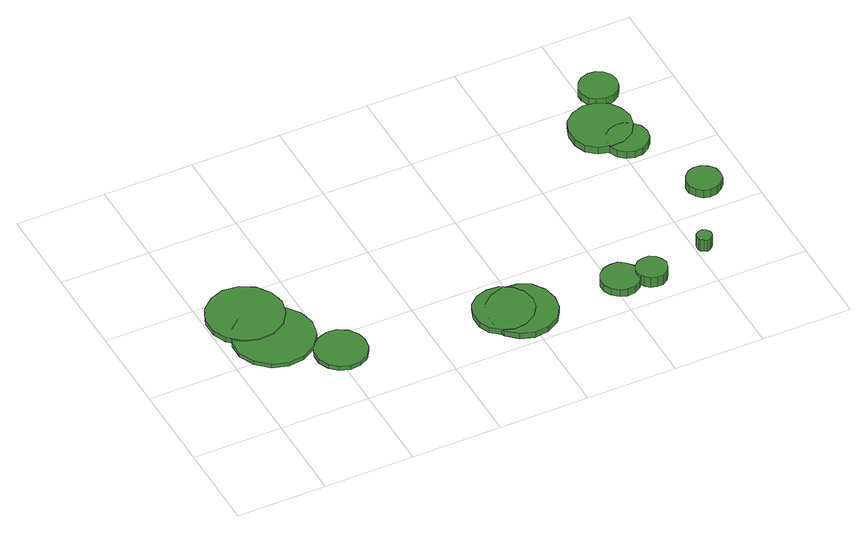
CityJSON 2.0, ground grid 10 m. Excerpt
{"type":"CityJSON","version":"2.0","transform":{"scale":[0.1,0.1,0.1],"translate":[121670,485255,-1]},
"CityObjects":{
"tree1":{"type":"SolitaryVegetationObject","attributes":{"function":"something"}},
"tree2":{"type":"SolitaryVegetationObject","attributes":{"function":"something"},"geometry":[{"type":"MultiSurface","lod":"1","boundaries":[[[0,1,2,3,4,5,6,7,8,9,10,11,12,13,14]],[[15,16,17,18,19,20,21,22,23,24,25,26,27,28,29]],[[0,29,28,1]],[[1,28,27,2]],[[2,27,26,3]],[[3,26,25,4]],[[4,25,24,5]],[[5,24,23,6]],[[6,23,22,7]],[[7,22,21,8]],[[8,21,20,9]],[[9,20,19,10]],[[10,19,18,11]],[[11,18,17,12]],[[12,17,16,13]],[[13,16,15,14]],[[14,15,29,0]]]}]},
"tree3":{"type":"SolitaryVegetationObject","attributes":{"function":"something"},"geometry":[{"type":"MultiSurface","lod":"1","boundaries":[[[30,31,32,33,34,35,36,37,38,39,40,41,42,43,44]],[[45,46,47,48,49,50,51,52,53,54,55,56,57,58,59]],[[30,59,58,31]],[[31,58,57,32]],[[32,57,56,33]],[[33,56,55,34]],[[34,55,54,35]],[[35,54,53,36]],[[36,53,52,37]],[[37,52,51,38]],[[38,51,50,39]],[[39,50,49,40]],[[40,49,48,41]],[[41,48,47,42]],[[42,47,46,43]],[[43,46,45,44]],[[44,45,59,30]]]}]},
"tree4":{"type":"SolitaryVegetationObject","attributes":{"function":"something"}},
"tree5":{"type":"SolitaryVegetationObject","attributes":{"function":"something"},"geometry":[{"type":"MultiSurface","lod":"1","boundaries":[[[60,61,62,63,64,65,66,67,68,69,70,71,72,73,74]],[[75,76,77,78,79,80,81,82,83,84,85,86,87,88,89]],[[60,89,88,61]],[[61,88,87,62]],[[62,87,86,63]],[[63,86,85,64]],[[64,85,84,65]],[[65,84,83,66]],[[66,83,82,67]],[[67,82,81,68]],[[68,81,80,69]],[[69,80,79,70]],[[70,79,78,71]],[[71,78,77,72]],[[72,77,76,73]],[[73,76,75,74]],[[74,75,89,60]]]}]},
"tree6":{"type":"SolitaryVegetationObject","attributes":{"function":"something"}},
"tree7":{"type":"SolitaryVegetationObject","attributes":{"function":"something"}},
"tree8":{"type":"SolitaryVegetationObject","attributes":{"function":"something"},"geometry":[{"type":"MultiSurface","lod":"1","boundaries":[[[90,91,92,93,94,95,96,97,98,99,100,101,102,103,104]],[[105,106,107,108,109,110,111,112,113,114,115,116,117,118,119]],[[90,119,118,91]],[[91,118,117,92]],[[92,117,116,93]],[[93,116,115,94]],[[94,115,114,95]],[[95,114,113,96]],[[96,113,112,97]],[[97,112,111,98]],[[98,111,110,99]],[[99,110,109,100]],[[100,109,108,101]],[[101,108,107,102]],[[102,107,106,103]],[[103,106,105,104]],[[104,105,119,90]]]}]},
"tree9":{"type":"SolitaryVegetationObject","attributes":{"function":"something"},"geometry":[{"type":"MultiSurface","lod":"1","boundaries":[[[120,121,122,123,124,125,126,127,128,129,130,131,132,133,134]],[[135,136,137,138,139,140,141,142,143,144,145,146,147,148,149]],[[120,149,148,121]],[[121,148,147,122]],[[122,147,146,123]],[[123,146,145,124]],[[124,145,144,125]],[[125,144,143,126]],[[126,143,142,127]],[[127,142,141,128]],[[128,141,140,129]],[[129,140,139,130]],[[130,139,138,131]],[[131,138,137,132]],[[132,137,136,133]],[[133,136,135,134]],[[134,135,149,120]]]}]},
"tree10":{"type":"SolitaryVegetationObject","attributes":{"function":"something"}},
"tree11":{"type":"SolitaryVegetationObject","attributes":{"function":"something"},"geometry":[{"type":"MultiSurface","lod":"1","boundaries":[[[150,151,152,153,154,155,156,157,158,159,160,161,162,163,164]],[[165,166,167,168,169,170,171,172,173,174,175,176,177,178,179]],[[150,179,178,151]],[[151,178,177,152]],[[152,177,176,153]],[[153,176,175,154]],[[154,175,174,155]],[[155,174,173,156]],[[156,173,172,157]],[[157,172,171,158]],[[158,171,170,159]],[[159,170,169,160]],[[160,169,168,161]],[[161,168,167,162]],[[162,167,166,163]],[[163,166,165,164]],[[164,165,179,150]]]}]},
"tree12":{"type":"SolitaryVegetationObject","attributes":{"function":"something"},"geometry":[{"type":"MultiSurface","lod":"1","boundaries":[[[180,181,182,183,184,185,186,187,188,189,190,191,192,193,194]],[[195,196,197,198,199,200,201,202,203,204,205,206,207,208,209]],[[180,209,208,181]],[[181,208,207,182]],[[182,207,206,183]],[[183,206,205,184]],[[184,205,204,185]],[[185,204,203,186]],[[186,203,202,187]],[[187,202,201,188]],[[188,201,200,189]],[[189,200,199,190]],[[190,199,198,191]],[[191,198,197,192]],[[192,197,196,193]],[[193,196,195,194]],[[194,195,209,180]]]}]},
"tree13":{"type":"SolitaryVegetationObject","attributes":{"function":"something"}},
"tree14":{"type":"SolitaryVegetationObject","attributes":{"function":"something"}},
"tree15":{"type":"SolitaryVegetationObject","attributes":{"function":"something"}},
"tree16":{"type":"SolitaryVegetationObject","attributes":{"function":"something"},"geometry":[{"type":"MultiSurface","lod":"1","boundaries":[[[210,211,212,213,214,215,216,217,218,219,220,221,222,223,224]],[[225,226,227,228,229,230,231,232,233,234,235,236,237,238,239]],[[210,239,238,211]],[[211,238,237,212]],[[212,237,236,213]],[[213,236,235,214]],[[214,235,234,215]],[[215,234,233,216]],[[216,233,232,217]],[[217,232,231,218]],[[218,231,230,219]],[[219,230,229,220]],[[220,229,228,221]],[[221,228,227,222]],[[222,227,226,223]],[[223,226,225,224]],[[224,225,239,210]]]}]},
"tree17":{"type":"SolitaryVegetationObject","attributes":{"function":"something"}},
"tree18":{"type":"SolitaryVegetationObject","attributes":{"function":"something"},"geometry":[{"type":"MultiSurface","lod":"1","boundaries":[[[240,241,242,243,244,245,246,247,248,249,250,251,252,253,254]],[[255,256,257,258,259,260,261,262,263,264,265,266,267,268,269]],[[240,269,268,241]],[[241,268,267,242]],[[242,267,266,243]],[[243,266,265,244]],[[244,265,264,245]],[[245,264,263,246]],[[246,263,262,247]],[[247,262,261,248]],[[248,261,260,249]],[[249,260,259,250]],[[250,259,258,251]],[[251,258,257,252]],[[252,257,256,253]],[[253,256,255,254]],[[254,255,269,240]]]}]},
"tree19":{"type":"SolitaryVegetationObject","attributes":{"function":"something"},"geometry":[{"type":"MultiSurface","lod":"1","boundaries":[[[270,271,272,273,274,275,276,277,278,279,280,281,282,283,284]],[[285,286,287,288,289,290,291,292,293,294,295,296,297,298,299]],[[270,299,298,271]],[[271,298,297,272]],[[272,297,296,273]],[[273,296,295,274]],[[274,295,294,275]],[[275,294,293,276]],[[276,293,292,277]],[[277,292,291,278]],[[278,291,290,279]],[[279,290,289,280]],[[280,289,288,281]],[[281,288,287,282]],[[282,287,286,283]],[[283,286,285,284]],[[284,285,299,270]]]}]},
"tree20":{"type":"SolitaryVegetationObject","attributes":{"function":"something"},"geometry":[{"type":"MultiSurface","lod":"1","boundaries":[[[300,301,302,303,304,305,306,307,308,309,310,311,312,313,314]],[[315,316,317,318,319,320,321,322,323,324,325,326,327,328,329]],[[300,329,328,301]],[[301,328,327,302]],[[302,327,326,303]],[[303,326,325,304]],[[304,325,324,305]],[[305,324,323,306]],[[306,323,322,307]],[[307,322,321,308]],[[308,321,320,309]],[[309,320,319,310]],[[310,319,318,311]],[[311,318,317,312]],[[312,317,316,313]],[[313,316,315,314]],[[314,315,329,300]]]}]},
"tree21":{"type":"SolitaryVegetationObject","attributes":{"function":"something"},"geometry":[{"type":"MultiSurface","lod":"1","boundaries":[[[330,331,332,333,334,335,336,337,338,339,340,341,342,343,344]],[[345,346,347,348,349,350,351,352,353,354,355,356,357,358,359]],[[330,359,358,331]],[[331,358,357,332]],[[332,357,356,333]],[[333,356,355,334]],[[334,355,354,335]],[[335,354,353,336]],[[336,353,352,337]],[[337,352,351,338]],[[338,351,350,339]],[[339,350,349,340]],[[340,349,348,341]],[[341,348,347,342]],[[342,347,346,343]],[[343,346,345,344]],[[344,345,359,330]]]}]}
},
"vertices":[
[99,125,5],[95,143,5],[84,158,5],[68,167,5],[50,169,5],[33,163,5],[19,151,5],[11,134,5],[11,116,5],[19,99,5],[33,86,5],[50,81,5],[68,83,5],[84,92,5],[95,107,5],[95,107,0],[84,92,0],[68,83,0],[50,81,0],[33,86,0],[19,99,0],[11,116,0],[11,134,0],[19,151,0],[33,163,0],[50,169,0],[68,167,0],[84,158,0],[95,143,0],[99,125,0],
[85,167,6],[81,184,6],[71,198,6],[56,207,6],[38,209,6],[22,203,6],[9,192,6],[2,176,6],[2,158,6],[9,143,6],[22,131,6],[38,126,6],[56,127,6],[71,136,6],[81,150,6],[81,150,0],[71,136,0],[56,127,0],[38,126,0],[22,131,0],[9,143,0],[2,158,0],[2,176,0],[9,192,0],[22,203,0],[38,209,0],[56,207,0],[71,198,0],[81,184,0],[85,167,0],
[135,77,5],[133,88,5],[126,98,5],[116,104,5],[104,105,5],[93,101,5],[84,93,5],[79,83,5],[79,71,5],[84,60,5],[93,52,5],[104,48,5],[116,49,5],[126,55,5],[133,65,5],[133,65,0],[126,55,0],[116,49,0],[104,48,0],[93,52,0],[84,60,0],[79,71,0],[79,83,0],[84,93,0],[93,101,0],[104,105,0],[116,104,0],[126,98,0],[133,88,0],[135,77,0],
[315,54,7],[312,68,7],[304,79,7],[292,86,7],[278,87,7],[265,83,7],[255,74,7],[250,61,7],[250,47,7],[255,35,7],[265,26,7],[278,21,7],[292,23,7],[304,30,7],[312,41,7],[312,41,0],[304,30,0],[292,23,0],[278,21,0],[265,26,0],[255,35,0],[250,47,0],[250,61,0],[255,74,0],[265,83,0],[278,87,0],[292,86,0],[304,79,0],[312,68,0],[315,54,0],
[336,45,7],[333,61,7],[324,74,7],[310,81,7],[294,83,7],[279,78,7],[267,68,7],[261,53,7],[261,37,7],[267,23,7],[279,12,7],[294,7,7],[310,9,7],[324,17,7],[333,30,7],[333,30,0],[324,17,0],[310,9,0],[294,7,0],[279,12,0],[267,23,0],[261,37,0],[261,53,0],[267,68,0],[279,78,0],[294,83,0],[310,81,0],[324,74,0],[333,61,0],[336,45,0],
[430,42,9],[429,51,9],[423,58,9],[416,63,9],[407,63,9],[399,61,9],[392,55,9],[388,47,9],[388,38,9],[392,30,9],[399,24,9],[407,21,9],[416,22,9],[423,26,9],[429,34,9],[429,34,0],[423,26,0],[416,22,0],[407,21,0],[399,24,0],[392,30,0],[388,38,0],[388,47,0],[392,55,0],[399,61,0],[407,63,0],[416,63,0],[423,58,0],[429,51,0],[430,42,0],
[459,37,13],[457,43,13],[453,49,13],[447,53,13],[440,53,13],[433,51,13],[428,46,13],[425,40,13],[425,33,13],[428,27,13],[433,22,13],[440,20,13],[447,20,13],[453,24,13],[457,30,13],[457,30,0],[453,24,0],[447,20,0],[440,20,0],[433,22,0],[428,27,0],[425,33,0],[425,40,0],[428,46,0],[433,51,0],[440,53,0],[447,53,0],[453,49,0],[457,43,0],[459,37,0],
[519,54,15],[518,57,15],[516,60,15],[513,62,15],[510,62,15],[507,61,15],[504,59,15],[503,56,15],[503,52,15],[504,49,15],[507,47,15],[510,45,15],[513,46,15],[516,48,15],[518,50,15],[518,50,0],[516,48,0],[513,46,0],[510,45,0],[507,47,0],[504,49,0],[503,52,0],[503,56,0],[504,59,0],[507,61,0],[510,62,0],[513,62,0],[516,60,0],[518,57,0],[519,54,0],
[529,258,9],[526,271,9],[518,283,9],[506,290,9],[492,292,9],[478,287,9],[467,278,9],[462,265,9],[462,250,9],[467,237,9],[478,228,9],[492,224,9],[506,225,9],[518,232,9],[526,244,9],[526,244,0],[518,232,0],[506,225,0],[492,224,0],[478,228,0],[467,237,0],[462,250,0],[462,265,0],[467,278,0],[478,287,0],[492,292,0],[506,290,0],[518,283,0],[526,271,0],[529,258,0],
[534,229,9],[532,238,9],[526,245,9],[518,250,9],[509,251,9],[500,248,9],[493,242,9],[489,233,9],[489,224,9],[493,215,9],[500,209,9],[509,206,9],[518,207,9],[526,212,9],[532,219,9],[532,219,0],[526,212,0],[518,207,0],[509,206,0],[500,209,0],[493,215,0],[489,224,0],[489,233,0],[493,242,0],[500,248,0],[509,251,0],[518,250,0],[526,245,0],[532,238,0],[534,229,0],
[571,137,10],[570,145,10],[565,151,10],[558,155,10],[550,156,10],[543,154,10],[537,148,10],[533,141,10],[533,133,10],[537,126,10],[543,120,10],[550,118,10],[558,119,10],[565,123,10],[570,129,10],[570,129,0],[565,123,0],[558,119,0],[550,118,0],[543,120,0],[537,126,0],[533,133,0],[533,141,0],[537,148,0],[543,154,0],[550,156,0],[558,155,0],[565,151,0],[570,145,0],[571,137,0],
[541,312,10],[539,321,10],[534,328,10],[527,332,10],[518,333,10],[509,330,10],[503,324,10],[499,316,10],[499,308,10],[503,299,10],[509,294,10],[518,291,10],[527,292,10],[534,296,10],[539,303,10],[539,303,0],[534,296,0],[527,292,0],[518,291,0],[509,294,0],[503,299,0],[499,308,0],[499,316,0],[503,324,0],[509,330,0],[518,333,0],[527,332,0],[534,328,0],[539,321,0],[541,312,0]
]}
